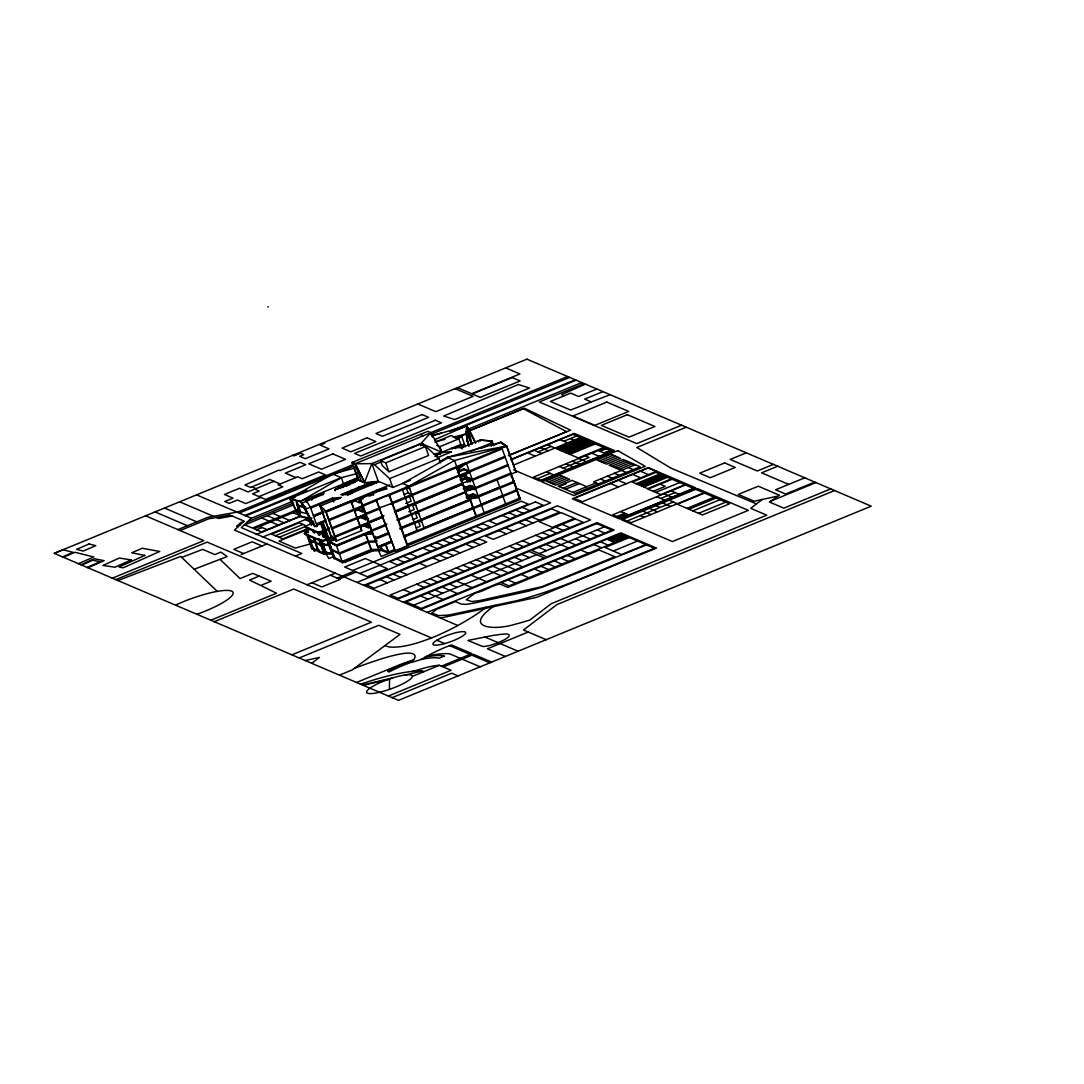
<?xml version="1.0" encoding="UTF-8"?>
<svg xmlns="http://www.w3.org/2000/svg" width="1084" height="1084" viewBox="0 0 1084 1084"><rect width="100%" height="100%" fill="white"/><g stroke="black" fill="none" stroke-linecap="round" stroke-linejoin="round"><path stroke-width="1.5" d="M389.427 689.207L389.535 679.153M468.993 446.283L466.161 433.857L466.96 425.768L432.042 435.768M468.139 445.741L466.337 434.372L466.96 425.768L459.359 428.898M330.661 549.236L330.945 546.783M334.414 556.404L334.129 558.87L327.3 539.818M455.226 438.342L466.161 433.857L467.19 426.418M391.581 541.201L377.788 546.878L375.145 539.412L375.592 536.499M389.224 533.707L375.091 539.426L375.579 536.499M296.596 500.74L300.715 512.149L299.32 515.821L309.916 518.369L300.756 501.824L290.16 499.277L299.32 515.821L296.406 500.957M432.475 437.042L430.876 432.624L427.841 431.324L351.961 462.502L358.316 480.144L364.4 482.746L371.893 463.6L421.134 443.37L430.876 432.624L441.893 452.272L460.863 444.481M461.784 436.757L457.123 438.668M464.44 444.142L455.117 447.936M466.689 438.79L468.383 434.765M464.792 445.104L461.689 446.378M466.472 441.093L468.735 435.727M311.284 540.035L310.715 541.255L314.753 540.808L313.723 537.65M316.284 544.547L318.411 550.455L314.184 550.875L314.753 549.656L311.894 549.182L305.431 531.214L310.078 529.304M311.867 517.976L310.769 520.103L314.739 526.553L325.525 521.214M461.635 483.261L471.269 480.375L472.163 479.006M464.643 491.608L474.277 488.721L475.158 487.353M474.277 488.721L474.629 489.683L475.51 488.315M470.781 451.459L490.185 443.492L492.001 441.025L493.694 445.714M492.068 442.123L490.537 444.454L481.567 448.139M468.518 473.044L468.6 471.513L468.166 472.082A40.122 8.13 -19.8 0 1 460.808 477.854M354.36 668.34A97.587 19.783 -19.8 0 1 377.205 660.237A43.712 8.862 -19.8 0 1 397.3 654.628A32.899 6.667 -19.8 0 1 411.364 653.354A56.056 11.368 -19.8 0 1 413.56 659.899L411.513 662.405L420.633 659.695L431.662 653.638A52.493 10.65 -19.8 0 1 444.372 647.69L451.459 644.912L471.919 653.638L441.391 666.172M238.033 526.77L236.813 526.241L240.621 522.691L243.873 521.363M354.468 491.133L358.994 486.919M495.144 605.387C460.985 628.164 494.263 631.091 515.998 623.977A35.338 7.168 -19.8 0 0 519.995 622.961L529.778 620.089L551.282 603.693L766.781 515.171L750.684 508.288L762.228 499.48M311.731 663.313L319.482 657.405L305.227 660.535M776.916 496.269L754.179 501.242L738.258 494.439L758.299 486.215L779.437 495.239L769.383 502.014L783.813 508.179L830.737 488.898M486.147 607.338L481.54 610.793A138.996 28.184 -19.8 0 1 464.331 621.809L457.489 625.725A77.276 15.664 -19.8 0 1 432.394 637.636L429.264 638.815A50.582 10.257 -19.8 0 1 416.635 643.11A36.233 7.344 -19.8 0 1 401.554 646.538A56.612 11.477 -19.8 0 1 387.164 646.443L384.942 645.576M335.62 489.291L335.2 490.754L334.848 489.792L345.932 482.705L358.912 477.367M337.26 489.44L346.284 483.667L356.338 479.534L355.986 478.572M345.417 494.48L355.037 489.643M434.86 456.54L441.893 452.272L439.874 446.649L436.798 445.334M357.49 473.451L341.325 477.678L300.675 501.296L289.604 498.626L299.401 516.35L310.471 519.019L300.675 501.296L358.953 477.529M343.493 483.708L341.325 477.678L289.604 498.626L332.72 474.006L355.051 467.963M448.166 457.827L402.625 483.45L408.98 486.16L454.535 460.537L506.702 446.093L516.065 472.096L475.483 488.613M472.407 495.103L473.491 498.044L475.93 497.719L474.873 494.778M473.491 498.044L475.93 497.719M469.67 486.621L470.727 489.575L468.451 489.805L467.38 486.851M470.388 495.198L471.459 498.152L470.659 495.063M473.478 498.057L472.678 494.968M331.731 549.249L339.116 553.07L368.303 541.052M332.07 550.211L339.455 554.032L368.655 542.014L371.311 549.398L342.11 561.417L334.726 557.596M381.974 549.168L371.04 549.534M463.844 489.372L466.892 489.67L465.537 486.851M467.651 486.716C466.906 491.038 473.315 490.74 469.413 486.757M468.545 495.198L469.9 498.017L467.976 498.044M471.716 498.017L469.616 498.152M466.892 489.67L468.722 489.67M80.948 564.764L94.362 558.788L104.159 560.645L88.021 567.786M81.72 565.089L92.614 560.225L100.067 561.702L87.194 567.42M54.403 553.423L62.899 549.764L73.143 552.325L62.533 556.891M63.4 557.271L74.945 552.284L93.834 557L78.373 563.666M434.548 439.684L466.96 425.768M314.739 526.553L305.62 509.128L332.395 498.125L341.311 497.407L320.051 506.133L325.593 511.35L389.847 484.86M613.341 551.038L637.514 541.038M273.94 481.296L256.068 488.64L251.894 486.851M177.871 529.615L207.871 517.285L237.057 512.136M258.981 496.594L282.775 486.824L278.114 484.833L297.693 476.797L302.246 478.735L318.682 471.987L325.403 474.86L265.607 499.426L252.504 493.83L259.184 491.093L254.726 489.182L248.06 491.933L239.523 488.288L224.429 494.48L232.965 498.125L224.794 501.486L229.252 503.382L237.423 500.036L245.729 503.586L260.824 497.38M180.079 530.55L208.697 518.789L229.943 515.049L244.13 521.106L234.442 530.09L342.151 576.092M237.233 512.244L353.127 464.643M351.961 462.502L354.996 463.789L567.623 376.527M239.279 513.084L353.574 466.147M430.294 434.63L569.628 377.395M244.876 515.483L306.731 490.063M450.158 431.161L575.225 379.779M245.811 515.876L301.474 493.003M380.457 460.578L420.104 444.291L425.416 446.554L428.627 455.456L388.953 471.743L382.259 465.564L380.457 460.578L385.741 462.854L425.416 446.554M452.651 430.904L576.146 380.172M289.604 498.626L295.512 496.973M361.351 481.445L354.996 463.789L371.893 463.6L374.454 464.684L382.151 461.527M420.619 445.727L423.695 444.467L438.884 458.424L440.47 462.827M466.147 428.925L468.247 428.058L475.442 442.733L468.071 427.99M435.091 442.164L451.147 435.565L458.844 438.857L462.312 448.668M250.987 518.437L292.721 501.282M468.112 429.237L581.742 382.571M236.813 526.241L240.011 524.927M247.342 521.919L293.737 502.868M468.627 431.026L524.277 408.167L570.577 430.185L508.328 455.754M584.113 383.573L539.29 401.988L636.769 443.613L681.592 425.199M469.426 430.863L523.315 408.722L566.471 431.608L508.83 455.28M112.357 578.178L203.724 540.645L145.554 515.808M585.455 384.142L561.688 394.644L563.91 395.904M293.778 504.751L244.848 524.859L252.382 528.071L296.826 509.819M322.829 493.288L305.742 500.307L305.403 499.345M115.785 579.642L207.152 542.108L431.567 637.948M311.013 520.577L301.908 503.152L322.72 494.602A52.073 10.555 -19.8 0 1 324.035 491.689L324.387 492.651M339.17 487.841L357.788 480.28M334.848 489.792L358.628 480.022L364.712 482.61L354.996 463.789M439.874 446.649L458.844 438.857M339.997 488.274L355.349 481.974L354.427 481.581M345.525 486.337L350.146 484.44M297.45 510.943L254.035 528.775L261.556 531.987L300.783 515.876L293.249 512.664M436.188 455.023L441.31 452.922A37.195 7.547 -19.8 0 1 451.581 451.825L437.177 457.746M596.837 389.007L578.612 396.5L570.699 393.113L550.442 401.446L570.563 410.037L610.089 394.671M377.95 482.068L369.901 482.719L340.891 494.643A36.016 7.303 -19.8 0 0 349.116 493.911M452.055 449.196L451.757 448.207L455.185 447.584L461.445 447.746L480.32 439.969L492.001 441.025M256.542 529.846L262.152 527.542M310.702 508.152L332.747 499.087L340.173 498.491M342.761 494.968L370.24 483.681L376.351 483.193M345.823 494.683L355.891 490.551M461.039 447.529L464.182 446.242M347.612 494.724L379.088 481.608M347.612 495.049L351.934 493.274M374.454 464.684L389.644 478.64L438.884 458.424M602.948 391.622L584.723 399.102L590.821 401.717M256.231 534.534L300.485 516.363M323.005 511.567L313.357 515.523M262.436 537.19L309.929 517.678M310.024 517.935L305.553 519.764L309.523 521.472M323.262 512.488L313.669 516.431L323.994 512.258M320.051 506.133L330.742 535.821L336.284 541.038L331.054 535.699L320.376 506.011L325.918 511.214L350.999 500.916L361.69 530.604L336.636 540.889M326.203 512.122L376.297 491.553L387.015 488.857M375.132 539.493L371.812 532.312L362.923 534.263L363.262 535.225L372.164 533.274L359.793 498.925L386.663 487.895L375.945 490.591M356.677 500.388L352.124 502.258A36.016 7.303 -19.8 0 1 350.213 502.556M363.126 498.667L360.145 499.887L363.113 506.106L377.151 500.266M369.102 496.215L373.573 494.372M494.643 444.792L500.903 442.218L506.607 446.066L447.15 457.394L439.25 461.838L440.267 462.272M275.431 535.726L302.951 524.426M364.4 482.746L378.248 481.242L392.828 487.475L410.321 480.28M328.533 529.561L319.17 533.409L305.105 527.407L304.767 526.445L312.531 523.247M279.116 537.312L306.637 525.997L299.198 522.813L271.678 534.127L282.802 538.884L308.805 528.206M311.609 525.51L308.127 516.973L310.796 524.358L312.829 523.911L310.702 518.003M312.829 523.911L310.796 524.358M241.149 554.561L266.935 543.978M316.365 523.87L326.013 519.913M359.793 498.925L362.761 505.144L506.702 446.093M321.257 522.569L322.829 521.932L325.485 529.317C320.308 533.043 319.373 510.916 323.913 529.954M328.858 519.507L363.303 505.361M461.134 464.995L465.605 463.166L465.158 463.735A40.122 8.13 -19.8 0 1 457.8 469.507M376.866 499.941L389.481 494.765L407.963 546.119L395.362 551.295L376.175 499.643L395.362 551.295M388.086 495.767L502.204 448.898M457.014 467.8L462.976 465.348M309.618 528.558L279.035 541.119L295.336 548.07L310.363 543.911M329.211 520.469L363.641 506.323M355.132 510.605L359.685 508.735M333.005 537.298L322.165 541.743L304.672 534.277L304.319 533.314L308.276 531.688L305.431 531.214M458.518 470.984L463.952 468.749L469.223 470.998L504.887 456.35M457.502 472.502L464.291 469.711L469.562 471.96L505.239 457.312M404.075 494.548L408.153 492.868L411.988 494.507M314.265 532.894C317.693 530.93 311.826 534.859 313.195 529.941M304.767 526.445L318.818 532.447L329.658 527.989M365.742 513.423L379.861 507.705M391.473 502.854L459.711 474.9L457.041 467.529M324.265 530.916L325.837 530.279L328.493 537.65C323.317 541.39 322.382 519.263 326.921 538.301M459.684 475.185L468.6 471.513M331.867 527.854L366.311 513.708M366.08 514.385L380.199 508.667M391.161 504.168L459.657 475.7L462.299 483.342M460.022 476.147L468.952 472.475M332.219 528.816L363.519 515.957M318.886 534.873C323.533 533.423 316.623 536.905 317.829 531.919M460.158 479.887L466.96 477.096L472.217 479.345L507.854 464.629M321.406 532.203L323.005 536.634L325.037 536.187L322.91 530.279M510.713 459.508L574.249 433.397L614.384 450.551L540.008 481.093L513.613 469.833M323.005 536.634L325.037 536.187M510.957 459.819L572.921 434.359L580.455 437.584L513.911 464.914M361.88 518.003L365.728 519.643L368.763 518.396M405.714 503.45L411.161 501.214L409.034 495.307M461.865 480.293L467.299 478.058L472.57 480.307L508.206 465.592M326.447 538.098L328.493 537.65M315.756 543.07L320.972 545.577L323.181 544.588L326.067 552.623M471.865 480.158L467.543 481.933L466.201 478.193L467.109 480.93L471.797 479.006M537.935 451.892L551.241 446.418M563.829 441.256L576.688 435.971M332.652 536.336L321.826 540.781L304.319 533.314M368.736 521.77L383.939 515.605M394.481 511.201L462.312 483.085M334.875 536.201L368.858 522.244M396.825 519.9L465.713 491.594L462.651 484.047L394.901 512.217L408.546 506.607M369.088 522.732L382.72 517.136M383.208 517.014L369.116 522.8L365.809 515.618L356.907 517.569M335.213 537.163L364.576 525.103M385.308 543.775L388.777 553.409L382.178 550.591L371.5 550.821L342.571 562.704L335.186 558.87L328.723 540.902L335.376 538.165M322.829 543.626L320.634 544.602L315.403 542.108M334.035 539.385L328.005 541.864L328.425 538.165L329.495 541.119M323.981 543.829L322.571 544.412L328.682 544.412M367.205 533.599L337.11 545.97L329.062 541.864L333.425 540.076M295.336 556.106L301.772 553.463L241.353 527.664L251.231 518.193L196.543 494.86M463.166 488.234L469.955 485.442L475.226 487.692L510.862 472.976M557.826 449.237L583.273 438.776M408.722 511.797L414.169 509.561L412.57 505.13M464.873 488.64L470.307 486.404L475.673 488.694M559.547 449.968L584.994 439.521M561.255 450.7L586.701 440.253M259.157 576.105L249.564 580.048L276.528 593.233L210.824 620.224M562.975 451.432L588.422 440.985M371.744 530.117L386.934 523.951M328.723 540.902L336.758 545.008L371.378 530.781M386.216 525.361L372.097 531.079L368.804 523.965L359.915 525.916M397.828 520.51L465.659 492.393L468.722 499.941L454.535 460.537L447.15 457.394L500.903 442.218M564.683 452.163L590.13 441.716M368.709 532.989L371.731 531.743M566.404 452.895L591.85 442.448M323.859 552.786L325.837 551.973M327.151 552.176L325.579 552.745L331.677 552.759M568.111 453.627L593.558 443.18M313.398 537.772L318.466 551.837L324.102 554.236L327.449 553.45L326.04 554.032L320.972 539.981M466.35 496.499L472.963 493.789L478.234 496.038L513.897 481.377L510.93 474.128M569.832 454.359L595.279 443.912M413.085 519.575L417.164 517.908L415.036 512M466.689 497.461L473.315 494.751L478.586 497M374.752 538.463L388.37 532.867M400.484 527.894L414.196 522.339M478.139 495.998L499.724 487.204L497.055 479.819M261.515 585.143L271.108 581.2L252.762 573.368L240.052 578.585L220.174 559.452M374.779 538.531L388.871 532.745M399.833 528.233L470.293 499.29L473.302 507.637L424.007 527.881L408.682 485.781M333.249 556.729L328.845 558.531L325.864 553.748M400.186 529.195L470.551 500.212M478.491 496.96L514.25 482.339L511.336 476.255L511.689 477.217M600.116 451.323L606.498 448.695M416.093 527.922L420.172 526.255L418.045 520.347M537.257 478.708L550.211 473.396M563.152 468.085L589.046 457.448L585.279 455.836M603.869 452.936L610.265 450.307M377.801 546.797L391.405 541.201M403.505 536.228L417.204 530.686L402.53 489.914M403.56 536.282L516.905 489.724M391.934 542.163L378.126 547.84L362.761 505.144M404.088 537.095L517.109 490.673L519.764 498.057M344.346 562.515L375.24 549.832M548.382 481.974L562.284 476.255M599.357 461.025L613.273 455.307M550.821 483.017L564.737 477.299M601.81 462.069L615.712 456.35M686.253 427.191L636.836 447.489L670.833 468.112L756.469 503.884M214.253 621.688L293.791 589.019L371.419 622.162L291.881 654.831M307.043 584.777L335.295 573.165M553.26 484.06L567.176 478.342M604.249 463.112L618.165 457.394M388.221 552.081L394.59 549.547M406.744 544.48L519.913 498.071M504.494 505.51L506.079 504.859M501.878 448.004L520.374 499.358L381.256 556.498L378.289 550.279M352.679 570.482L521.336 501.201L528.396 504.209L359.739 573.49M559.181 486.581L566.024 483.762L564.994 483.328M337.219 578.124L354.211 571.132M611.579 466.242L625.495 460.524M339.211 578.964L356.202 571.986M563.03 488.234L576.945 482.516M614.018 467.285L627.934 461.567M565.482 489.277L579.398 483.559M616.471 468.329L630.373 462.611M618.91 469.372L632.826 463.654M635.265 464.697L593.531 481.852L598.409 483.938M572.813 492.407L595.97 482.895M356.961 582.42L550.618 502.868L515.605 487.922M363.804 585.346L557.461 505.794L590.577 519.927L396.92 599.479M636.159 483.694L659.777 473.993M638.097 484.521L661.701 474.819M640.021 485.334L663.638 475.632M641.945 486.16L665.562 476.459M643.882 486.987L667.487 477.285M746.28 452.827L730.209 459.426L757.309 470.998L773.38 464.399M653.124 491.323L665.251 486.35L660.102 484.155M655.698 492.421L679.776 482.529M403.356 602.23L597.013 522.678L614.167 530.008L420.511 609.56M616.837 516.485L624.655 513.274M660.752 498.45L675.088 492.556M618.842 517.339L626.674 514.128M413.695 605.17L536.675 554.656M539.236 553.599L604.33 526.865M627.108 520.984L673.354 501.987M299.198 657.961L378.736 625.292L400.01 634.37L352.259 669.898L339.455 675.156M777.662 466.228L761.591 472.827L788.691 484.399M427.191 612.406L620.847 532.854L656.511 548.084L536.566 597.352L440.456 618.083M609.086 539.967L622.324 534.534M686.985 508.382L714.166 497.217M610.997 540.794L624.235 535.361M688.923 509.209L716.09 498.044M612.907 541.607L626.145 536.173M692.771 510.849L719.952 499.683M698.557 513.328L725.738 502.163M804.762 477.8L775.602 489.778L785.588 494.047L814.734 482.068M646.484 544.859L542.285 587.189L528.965 591.065L474.128 603.097L466.201 604.371L461.228 604.059L455.429 601.593L436.811 609.235L431.757 613.097L438.803 615.644L448.681 615.062L516.106 600.848C564.059 588.571 608.558 566.051 654.56 548.301L646.362 544.913M770.223 501.377L815.967 482.583M356.541 682.446L397.747 665.522A46.693 9.471 -19.8 0 1 413.56 659.899M834.572 490.537L556.756 604.655L523.504 630.007L546.173 639.696M412.625 676.294L439.359 665.305L451.052 670.305L388.37 696.05M443.221 666.958L473.749 654.424L491.675 662.08M528.084 632.094L487.434 648.801L505.374 656.457M392.137 697.649L451.676 673.205L458.017 675.915M498.193 642.622L497.244 642.988A15.393 3.116 -19.8 0 1 493.437 644.343A13.13 2.656 -19.8 0 1 482.082 646.281L467.882 640.468L490.7 635.861A84.145 17.059 -19.8 0 1 506.336 633.95A22.479 4.553 -19.8 0 1 508.071 637.324A15.393 3.116 -19.8 0 1 498.193 642.622L484.602 636.931M117.939 580.55L180.703 556.431L217.234 591.336M181.746 557.42L202.694 549.371L214.862 554.574L220.906 552.095L227.206 556.566L194.144 569.276M413.153 660.413L413.18 660.4A42.561 8.631 -19.8 0 0 387.666 671.362L389.115 671.985A37.723 7.656 -19.8 0 1 411.757 662.121M354.78 510.998L359.644 509.534M469.25 499.467L477.285 497.068A34.918 7.087 -19.8 0 0 478.166 495.7M476.974 506.404L481.784 504.954M461.554 480.104L469.494 477.732M466.147 487.976L472.488 486.066M467.57 496.797L473.911 494.887M411.866 671.565L423.559 668.272A30.975 6.287 -19.8 0 1 439.359 665.305M431.974 435.66L441.134 433.166M435.294 441.852L445.036 439.332M453.166 437.218L466.161 433.857M363.303 685.345L387.815 679.56M433.79 454.155L441.893 452.272L421.134 443.37L423.695 444.467M362.449 684.98L392.516 677.974M405.226 674.993L406.27 674.871A24.227 4.919 -19.8 0 1 407.963 680.888A24.227 4.919 -19.8 0 1 379.901 692.188L378.573 692.5A24.227 4.919 -19.8 0 1 369.4 688.584L370.159 688.028A24.227 4.919 -19.8 0 1 405.226 674.993L422.57 670.969A75.257 15.257 -19.8 0 0 414.4 671.186L411.188 671.511A75.257 15.257 -19.8 0 0 360.579 684.18M426.473 656.321L432.773 654.993A58.997 11.965 -19.8 0 1 449.711 653.842L460.361 658.394M360.85 515.943L366.135 514.792M361.202 516.919L366.487 515.754M357.259 518.531L366.148 516.58M363.858 524.29L369.143 523.138M366.839 524.683L369.481 524.1M360.267 526.878L369.156 524.927M366.866 532.637L372.137 531.485M232.179 516.011L218.629 518.477L216.244 517.461M425.036 657.107L428.343 656.525A55.609 11.274 -19.8 0 1 444.44 656.037L438.871 658.205A44.038 8.929 -19.8 0 0 420.985 659.478M316.203 542.23L311.067 542.217L311.636 540.997L308.777 540.523M313.723 549.588L317.761 549.154M471.459 498.152L473.735 497.922M368.424 533.748L373.004 533.64M368.032 541.187L377.178 540.997M368.384 542.149L375.999 541.986M323.425 545.238L329.021 545.374M326.04 554.032L332.138 554.046L326.894 539.981M290.16 499.277L294.604 499.304M322.517 543.761L324.143 543.829M325.512 552.108L323.642 552.948L318.005 550.55L315.105 541.77M421.175 671.294L424.034 671.606M514.25 482.339L516.756 489.711M305.769 532.176L308.628 532.651M311.433 547.908L314.292 548.382M297.328 505.036L305.58 507.014M297.68 505.998L305.62 507.908M300.715 512.149L308.439 514.006M505.672 367.882L519.927 373.966L471.77 393.749L457.516 387.666M268.358 306.65L267.829 306.975M695.833 489.385L703.868 492.827L631.118 522.705L623.083 519.277M455.09 388.655L473.085 396.337L435.795 411.663L417.801 403.98M570.306 438.6L574.059 440.199M598.219 450.524L605.753 453.735M640.414 471.188L648.449 474.616M628.313 467.556L633.192 469.643M560.062 439.643L567.596 442.868M591.756 453.18L599.276 456.391M632.595 474.399L640.63 477.841M671.077 490.835L679.112 494.277M626.24 472.502L609.14 465.199L623.043 459.481L640.156 466.784L575.252 493.45L558.152 486.147L572.067 480.429L586.715 486.689M663.896 493.789L671.944 497.217M614.398 473.274L619.276 475.361M547.474 444.819L555.008 448.031M578.802 458.491L586.336 461.716M669.343 500.266L677.378 503.708M618.246 480.293L626.281 483.735M656.728 496.729L664.763 500.158M540.645 447.624L548.179 450.836M572.338 461.161L579.859 464.372M607.433 476.133L612.324 478.22M662.717 502.99L670.752 506.418M534.168 450.28L541.702 453.491M565.862 463.817L573.382 467.028M600.482 478.993L605.373 481.079M610.414 483.518L618.449 486.946M656.091 505.713L660.115 507.42M527.705 452.936L535.225 456.161M559.385 466.472L566.918 469.684M649.479 508.437L657.514 511.865M642.853 511.147L650.888 514.588M546.444 471.784L553.965 475.009M640.251 515.591L644.262 517.298M620.644 511.553L628.679 514.981M516.065 472.096L506.472 445.958L501.038 442.313M420.267 434.44L423.302 435.741M466.215 462.651L481.242 504.372L502.719 495.551L500.063 488.166M613.788 536.444L621.43 539.71M597.108 529.832L604.736 533.098M459.711 474.9L456.649 467.353M607.176 539.154L614.818 542.42M589.872 532.8L597.514 536.065M467.109 480.93L469.928 481.039L470.266 482.001M502.976 496.472L505.632 503.857M522.217 507.353L529.859 510.618M562.176 524.412L569.818 527.678M600.563 541.878L608.205 545.144M574.994 532.515L590.279 539.033M515.605 510.076L523.247 513.328M531.946 517.054L539.588 520.32M555.564 527.136L563.206 530.401M593.951 544.588L601.593 547.854M575.401 538.748L583.043 542.014M508.992 512.786L516.634 516.052M525.333 519.764L532.976 523.03M548.951 529.846L556.593 533.111M466.337 497.61L470.293 499.29M560.523 538.45L575.807 544.981M481.581 505.347L484.142 512.678M502.38 515.51L510.022 518.762M518.721 522.488L526.363 525.754M542.325 532.569L549.967 535.835M580.726 550.022L588.368 553.287M323.642 442.651L324.875 443.18L320.173 445.118L329.035 448.898L305.254 458.668L299.685 456.296L303.805 454.603L300.512 453.193L294.049 455.849L292.829 455.307M553.287 541.431L568.572 547.948M473.559 508.559L476.296 515.984M535.713 535.279L543.355 538.545M546.051 544.398L553.694 547.664M505.496 527.922L513.139 531.187M567.501 555.455L575.143 558.721M407.543 487.8L409.738 488.735M538.816 547.366L546.458 550.631M498.884 530.632L506.526 533.897M522.488 540.713L530.13 543.978M560.875 558.179L568.517 561.444M410.538 496.147L412.747 497.082M475.917 526.377L483.559 529.629M515.876 543.436L523.518 546.702M554.263 560.889L561.905 564.154M369.061 483.871L371.663 484.982M415.335 503.816L462.963 484.169L465.619 491.553M413.546 504.494L415.755 505.429M389.481 494.765L388.777 494.467L406.69 544.222M469.304 529.087L476.946 532.352M509.263 546.146L516.905 549.412M547.65 563.612L555.293 566.878M354.685 482.502L353.655 479.413M521.797 554.358L529.439 557.623M332.72 474.006L341.325 477.678M462.692 531.81L470.334 535.062M416.554 512.827L418.763 513.775M541.038 566.322L548.68 569.588M391.785 502.813L392.476 503.112L379.17 507.989M514.561 557.339L522.203 560.591M420.998 519.548L468.627 499.9L465.971 492.515M456.079 534.52L463.722 537.786M472.421 541.499L480.063 544.764M496.038 551.58L503.681 554.845M350.782 490.293L353.791 491.58M534.426 569.046L542.068 572.311M419.562 521.174L421.757 522.122M507.339 560.306L522.61 566.837M449.467 537.244L457.109 540.51M465.808 544.222L473.451 547.488M489.412 554.303L497.055 557.569M355.877 501.309L359.712 502.949L358.113 498.532M500.103 563.274L515.388 569.805M442.855 539.954L450.483 543.219M482.8 557.027L490.442 560.279M295.837 477.556L285.39 473.098L305.715 464.738L300.065 462.34L279.929 470.605L278.751 470.104L244.916 484.995L250.553 487.407L269.767 479.507L280.214 483.979M521.201 574.479L528.843 577.745M492.868 566.255L508.152 572.772M358.872 509.656L362.72 511.296L361.121 506.865M436.229 542.678L443.871 545.943M452.584 549.656L460.226 552.921M476.188 559.737L483.83 563.002M359.224 510.618L363.059 512.258M429.616 545.388L437.258 548.653M445.971 552.366L453.613 555.631M469.575 562.461L477.217 565.712M485.632 569.222L500.916 575.739M507.976 579.913L515.605 583.178M423.004 548.111L430.646 551.377M439.359 555.089L447.001 558.355M462.963 565.171L470.605 568.436M364.888 526.35L368.723 527.989L367.137 523.558M306.975 502.163L306.623 501.201L310.349 507.177L316.704 524.832M325.864 511.16L336.609 540.902M407.272 545.821L407.963 546.119M432.746 557.799L440.375 561.065M456.35 567.894L463.993 571.146M471.161 575.157L486.445 581.688M361.69 530.604L350.904 500.876M409.779 553.545L417.421 556.81M449.738 570.604L457.38 573.87M403.167 556.255L410.809 559.52M419.508 563.233L427.15 566.498M443.126 573.328L450.768 576.58M456.689 581.105L471.974 587.636M388.316 552.122L381.717 549.303L380.958 546.228M396.554 558.978L404.197 562.244M436.513 576.038L444.142 579.303M317.463 525.889L315.891 526.526L317.138 526.404M325.485 529.317L322.368 521.729M449.467 584.073L457.096 587.338M429.887 578.761L437.529 582.013M272.87 513.355L280.39 516.567M282.043 517.271L289.577 520.483M323.791 536.309L324.604 537.474M442.231 587.054L457.502 593.571M399.671 571.39L407.313 574.656M423.275 581.471L430.917 584.737M267.26 515.645L274.794 518.87M276.447 519.575L283.967 522.786M380.416 564.994L365.349 558.558L344.671 567.054L367.381 576.756L387.218 568.599L379.576 565.347M434.996 590.021L442.638 593.287M261.664 517.949L269.184 521.174M270.837 521.878L278.371 525.09M393.058 574.113L400.701 577.365M416.663 584.195L424.305 587.447M321.298 545.442L323.953 552.826M427.76 592.989L443.044 599.52M386.446 576.823L394.088 580.089M259.632 526.472L267.165 529.697M420.524 595.97L428.166 599.222M379.834 579.547L387.462 582.799M403.438 589.628L411.08 592.88M179.619 501.824L213.507 516.296M344.143 576.945L457.868 625.509M500.158 643.571L518.098 651.227M262.003 545.997L252.165 541.797L233.778 549.358L243.615 553.558M330.363 575.197L340.2 579.398L321.799 586.945L311.975 582.745M164.483 508.044L196.8 521.838M155.053 511.905L187.369 525.713M436.893 640.224L444.738 643.571M449.521 645.617L489.832 662.839M462.177 659.167L480.117 666.823M329.062 541.864L337.11 545.97L336.758 545.008M501.201 442.99L506.702 446.608M302.287 503.87L306.338 509.087M301.908 503.152L305.864 509.602M475.673 442.977L467.976 427.95L472.068 444.21M517.813 494.223L520.374 499.358M364.712 482.61L355.322 463.667L352.273 462.367L358.154 478.681M362.801 507.271L366.121 514.453M513.938 482.475L516.594 489.86M516.933 490.822L519.588 498.206M493.125 445.077L491.716 441.161L480.036 440.104L480.375 441.066M491.038 442.191L491.391 443.153M490.185 443.492L491.188 446.269M478.356 440.795L478.708 441.757M466.757 430.253L470.822 441.716M461.432 435.795L465.415 446.838M461.445 447.746L461.798 448.708M471.797 479.67L472.15 480.632M474.806 488.003L475.144 488.965M477.285 497.068L477.624 498.03M471.865 486.431L472.922 489.385M471.621 486.567L472.678 489.507M474.616 494.9L475.686 497.854M463.952 468.749L464.291 469.711M466.96 477.096L467.299 478.058M469.955 485.442L470.307 486.404M472.963 493.789L473.315 494.751M455.185 447.584L455.524 448.559M470.239 500.347L472.895 507.732M473.234 508.694L475.89 516.079M459.955 475.835L462.611 483.207M462.651 484.047L465.307 491.689M456.865 468.966L458.464 473.383M460.402 478.776L461.987 483.207M465.348 492.515L467.475 498.423M439.819 453.532L440.158 454.494M406.026 486.96L408.153 492.868M385.741 462.854L388.953 471.743M389.644 478.64L392.828 487.475M371.893 463.6L378.248 481.242M369.901 482.719L370.24 483.681M372.53 492.028L373.587 494.981M385.89 544.574L388.546 551.959M380.647 546.35L382.178 550.591M360.552 500.523L360.904 501.486M363.56 508.87L363.912 509.832M366.568 517.203L366.907 518.179M372.34 533.653L372.002 532.691L369.834 532.745L370.186 533.707M364.658 516.689L365.728 519.643M366.175 535.144L367.774 539.575M371.5 550.821L365.376 533.802L336.447 545.686L342.571 562.704M345.932 482.705L346.284 483.667M341.867 484.345L342.991 487.475M332.395 498.125L333.818 502.041M325.593 511.35L336.284 541.038M332.395 539.398L332.734 540.36M325.905 531.553L327.49 535.984M324.699 529.629L325.051 530.591M326.135 538.626L326.474 539.588L325.661 538.423M310.742 497.149L311.799 500.09M322.666 530.076L323.005 531.052M322.449 530.076L324.577 535.984M321.867 532.393L323.466 536.824M319.36 532.217L319.712 533.179M322.368 540.564L322.72 541.526M318.818 532.447L319.17 533.409M321.284 539.846L322.544 542.799M318.289 532.122L319.36 535.076M321.447 540.808L326.148 553.396M318.818 538.572L320.945 544.48M318.506 538.707L324.102 554.236M318.859 549.615L319.319 550.902M313.818 537.678L314.875 540.631M298.52 505.32L298.859 506.282M308.588 535.347L314.184 550.875M296.447 502.569L300.146 512.867M466.676 430.47L471.472 444.454M313.411 521.282L314.346 525.835M466.025 431.567L466.337 434.372M323.235 494.67A52.073 10.555 -19.8 0 1 323.682 493.708M457.963 469.48A37.276 7.561 -19.8 0 1 459.196 469.548L458.857 468.586A37.276 7.561 -19.8 0 0 456.228 468.518M466.743 474.806A40.122 8.13 -19.8 0 1 464.277 476.743M175.513 605.143A41.097 8.333 -19.8 0 1 231.556 591.105A41.097 8.333 -19.8 0 1 196.976 614.303M475.212 592.962L466.296 599.764L471.933 601.579L479.263 600.658L541.905 586.701L614.858 556.729L599.073 549.981L507.935 587.42L499.941 584.005C491.079 585.672 484.128 591.43 475.212 592.962M437.394 639.926L436.676 640.346A17.412 3.537 -19.8 0 0 444.426 643.652L445.47 643.368A17.412 3.537 -19.8 0 0 465.063 631.931A17.412 3.537 -19.8 0 0 437.394 639.926M131.164 559.872L114.945 567.203L102.939 565.455L119.321 558.057L131.164 559.872M144.809 555.442L118.996 566.986L123.048 567.84L159.755 551.471L142.289 548.247L131.747 552.772L144.809 555.442M89.064 543.978L76.53 549.385L83.224 551.065L95.771 545.659L89.064 543.978M518.382 384.508L443.668 416.026L454.738 419.549L529.453 388.031L518.382 384.508M526.919 359.156L54.2 553.341L398.478 700.359L871.211 506.174L526.919 359.156M422.082 414.562L375.972 433.505L382.476 436.283L428.6 417.34L422.082 414.562M512.176 377.557L472.258 393.953L480.198 397.354L520.13 380.945L512.176 377.557M367.056 437.814L342.083 448.071L350.864 451.825L375.836 441.567L367.056 437.814M332.842 453.911L308.764 463.803L321.46 469.223L345.539 459.331L332.842 453.911M435.375 420.24L354.603 453.41L360.674 456.012L441.445 422.828L435.375 420.24M606.837 402.083L572.867 416.039L594.764 425.389L628.734 411.432L606.837 402.083M627.351 414.711L601.376 425.375L628.95 437.15L654.912 426.486L627.351 414.711M581.566 438.044L556.119 448.505L578.273 457.963L603.72 447.516L581.566 438.044M604.615 447.895L533.504 477.109L541.024 480.32L612.135 451.107L604.615 447.895M617.785 450.632L541.77 481.852L573.883 495.564L645.17 466.283L617.785 450.632M559.845 475.212L545.929 480.93L555.713 485.104L569.615 479.385L559.845 475.212M610.834 454.264L596.918 459.982L606.688 464.155L620.604 458.437L610.834 454.264M482.529 523.653L389.942 561.688L397.571 564.954L490.171 526.919L482.529 523.653M535.442 501.919L489.141 520.943L496.784 524.195L543.084 505.185L535.442 501.919M648.218 467.597L572.284 498.789L619.736 519.046L695.671 487.854L648.218 467.597M648.246 467.976L574.33 498.342L582.365 501.77L656.281 471.404L648.246 467.976M479.033 538.789L366.595 584.981L374.237 588.233L486.675 542.054L479.033 538.789M551.797 508.897L485.659 536.065L493.288 539.331L559.439 512.163L551.797 508.897M655.915 472.339L632.311 482.041L647.731 488.627L671.348 478.938L655.915 472.339M561.16 512.61L539.141 521.661L552.433 527.339L574.479 518.301L561.16 512.61M575.401 518.979L390.213 595.062L397.855 598.314L583.043 522.244L575.401 518.979M672.066 479.236L647.988 489.128L660.847 494.616L684.925 484.724L672.066 479.236M724.654 462.922L699.668 473.193L710.25 477.719L735.25 467.448L724.654 462.922M685.427 484.941L612.812 514.764L620.847 518.206L693.462 488.383L685.427 484.941M529.033 551.39L406.053 601.905L421.337 608.436L544.317 557.921L529.033 551.39M596.701 523.599L531.594 550.347L546.864 556.864L611.972 530.13L596.701 523.599M697.446 488.613L621.511 519.805L672.432 541.553L748.366 510.361L697.446 488.613M704.519 493.098L677.337 504.263L702.418 514.968L729.586 503.803L704.519 493.098M620.414 533.721L501.35 582.623L508.992 585.888L628.056 536.986L620.414 533.721M629.343 537.542L605.089 547.515L621.593 554.561L645.847 544.588L629.343 537.542"/></g></svg>
